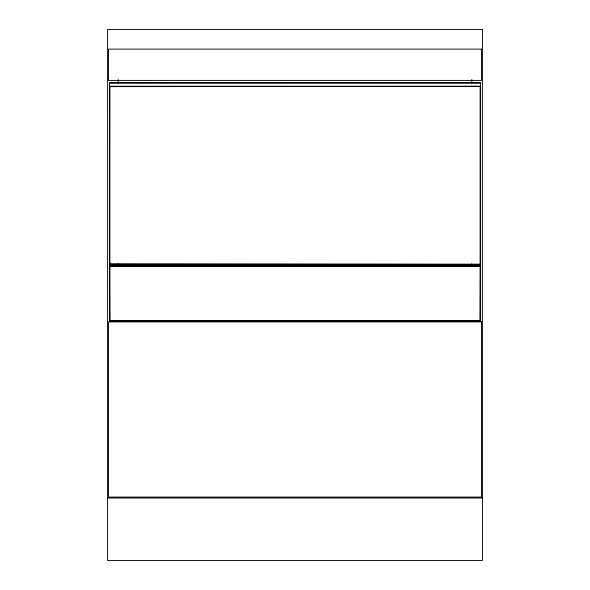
<?xml version="1.0" encoding="UTF-8"?>
<svg xmlns="http://www.w3.org/2000/svg" width="590" height="590" viewBox="0 0 590 590"><rect width="100%" height="100%" fill="white"/><g stroke="black" fill="none" stroke-linecap="round" stroke-linejoin="round"><path stroke-width="0.89" d="M480.223 321.152L109.46 320.901L109.637 265.825L109.777 321.218L480.223 321.218L480.223 265.884M480.223 86.398L109.637 86.339L109.777 264.379L480.422 264.342L480.496 82.6L109.534 82.6L109.482 264.143L480.363 264.445L109.46 264.143L109.637 86.339L480.363 86.339L109.46 86.634M480.363 264.445L480.363 86.339M109.652 321.196L109.777 265.884M109.482 266.142L480.518 265.994L109.637 265.825M480.223 86.317L480.223 264.46L480.518 264.143M109.504 266.002L109.777 321.24M480.363 265.825L480.363 321.218M480.422 265.928L480.223 321.24M109.777 86.317L109.652 264.423L480.518 264.283M480.422 86.435L109.578 86.435M109.482 321.048L480.518 321.048M109.534 83.227L480.496 83.227M109.46 266.142L480.452 265.898M109.46 320.901L480.54 320.901M107.587 498.026L482.414 498.026M471.794 79.561L471.794 83.249M471.794 263.907L471.794 266.673M118.207 79.561L118.207 83.249M118.207 263.907L118.207 266.673M482.414 29.5L107.587 29.5L107.587 560.5L482.414 560.5L482.414 29.5M481.477 49.125L108.523 49.125L108.523 80.417L481.477 80.417L481.477 49.125M481.477 321.875L108.523 321.875L108.523 497.09L481.477 497.09L481.477 321.875"/></g></svg>
